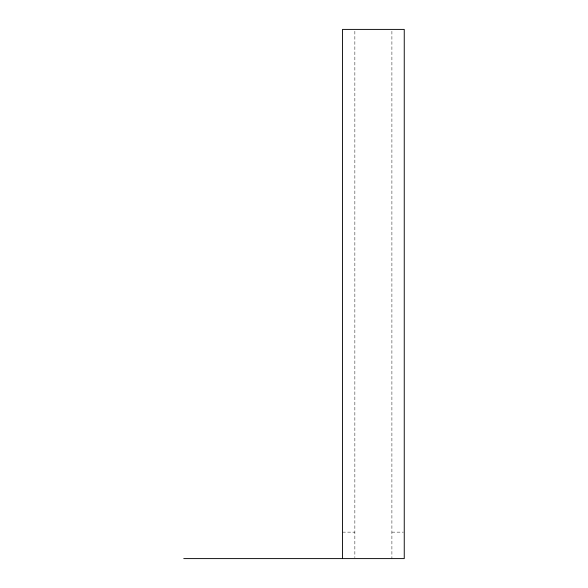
<?xml version="1.0" encoding="UTF-8"?>
<svg xmlns="http://www.w3.org/2000/svg" width="588" height="588" viewBox="0 0 588 588"><rect width="100%" height="100%" fill="white"/><g stroke="black" fill="none" stroke-linecap="round" stroke-linejoin="round"><path stroke-width="0.44" stroke-dasharray="2.94 2.21" d="M342.51 532.14L354.858 532.14M391.902 532.14L403.368 532.14M391.902 31.238L391.902 558.6M354.858 31.238L354.858 557.689"/><path stroke-width="0.88" d="M183.75 558.6L404.25 558.6L404.25 29.4L342.51 29.4L342.51 558.6"/></g></svg>
